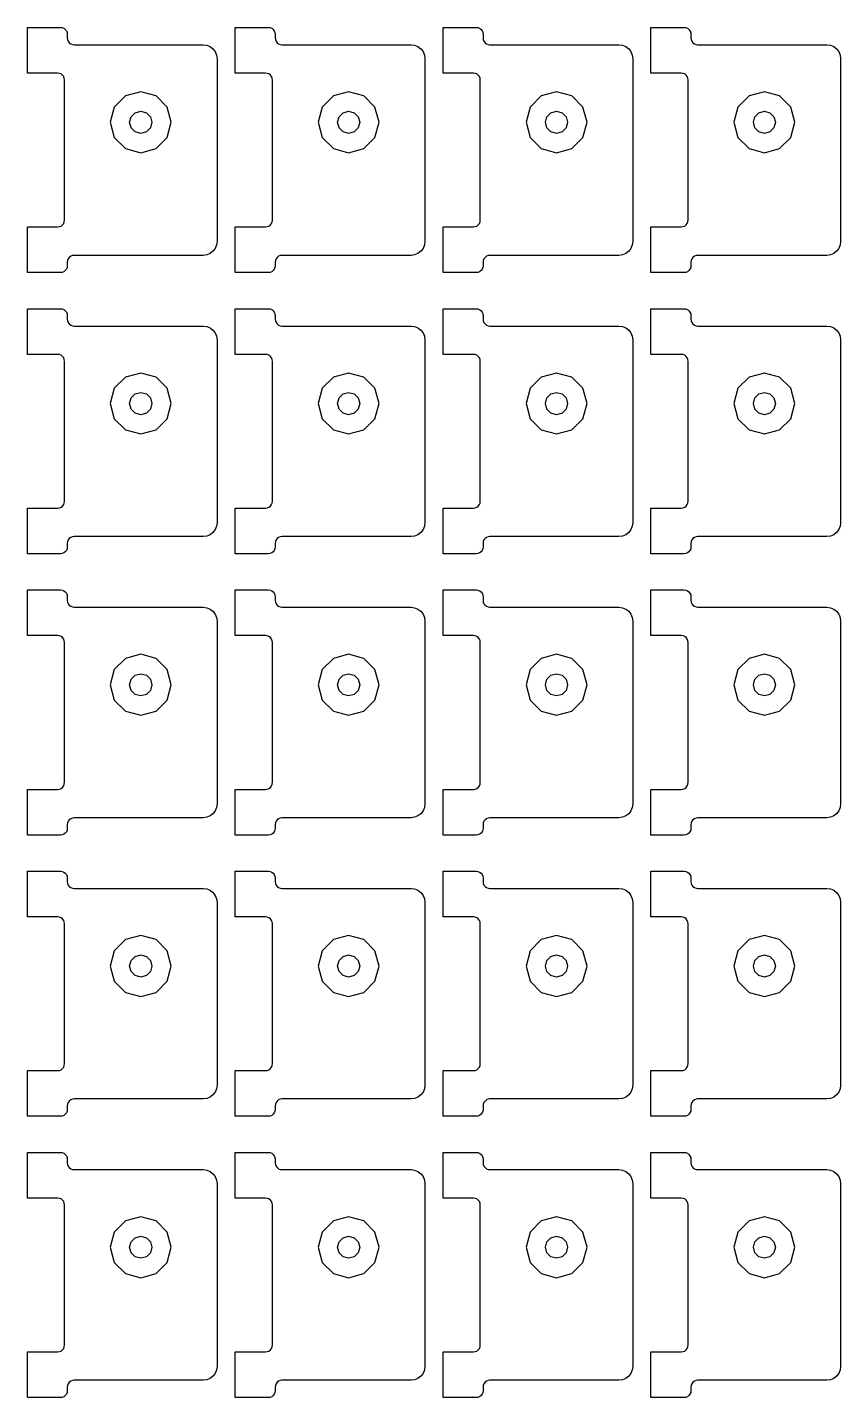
# Model space of a CAD drawing. Extents: x 11 to 212, y 11 to 212.
# Drawn here: x 74.06 to 80.96, y 85.08 to 96.72 of the extents above; entities that cross this region are included whole.
import ezdxf

# ---------------------------------------------------------------- set-up
doc = ezdxf.new("R2010")
doc.units = 0
doc.layers.add('G', color=7, linetype='continuous')

msp = doc.modelspace()

# ---------------------------------------------------------------- linework, layer by layer
at = {"layer": 'G'}
for points in [[(74.318, 95.024), (74.333, 95.026), (74.347, 95.031), (74.359, 95.041), (74.369, 95.053), (74.374, 95.067), (74.376, 95.082), (74.376, 96.271), (74.374, 96.286), (74.369, 96.3), (74.359, 96.312), (74.347, 96.322), (74.333, 96.327), (74.318, 96.329), (74.061, 96.329), (74.061, 96.718), (74.341, 96.718), (74.356, 96.716), (74.371, 96.71), (74.383, 96.7), (74.392, 96.688), (74.398, 96.674), (74.4, 96.659), (74.4, 96.629), (74.402, 96.614), (74.408, 96.6), (74.417, 96.588), (74.429, 96.578), (74.444, 96.573), (74.459, 96.571), (75.553, 96.571), (75.583, 96.567), (75.612, 96.555), (75.636, 96.536), (75.655, 96.512), (75.667, 96.483), (75.671, 96.453), (75.671, 94.9), (75.667, 94.87), (75.655, 94.841), (75.636, 94.817), (75.612, 94.798), (75.583, 94.786), (75.553, 94.782), (74.459, 94.782), (74.444, 94.78), (74.429, 94.774), (74.417, 94.765), (74.408, 94.753), (74.402, 94.739), (74.4, 94.724), (74.4, 94.694), (74.398, 94.679), (74.392, 94.665), (74.383, 94.653), (74.371, 94.643), (74.356, 94.637), (74.341, 94.635), (74.061, 94.635), (74.061, 95.024)], [(76.082, 95.024), (76.098, 95.026), (76.112, 95.031), (76.124, 95.041), (76.133, 95.053), (76.139, 95.067), (76.141, 95.082), (76.141, 96.271), (76.139, 96.286), (76.133, 96.3), (76.124, 96.312), (76.112, 96.322), (76.098, 96.327), (76.082, 96.329), (75.826, 96.329), (75.826, 96.718), (76.106, 96.718), (76.121, 96.716), (76.135, 96.71), (76.147, 96.7), (76.157, 96.688), (76.163, 96.674), (76.165, 96.659), (76.165, 96.629), (76.167, 96.614), (76.173, 96.6), (76.182, 96.588), (76.194, 96.578), (76.208, 96.573), (76.224, 96.571), (77.318, 96.571), (77.348, 96.567), (77.376, 96.555), (77.401, 96.536), (77.42, 96.512), (77.431, 96.483), (77.435, 96.453), (77.435, 94.9), (77.431, 94.87), (77.42, 94.841), (77.401, 94.817), (77.376, 94.798), (77.348, 94.786), (77.318, 94.782), (76.224, 94.782), (76.208, 94.78), (76.194, 94.774), (76.182, 94.765), (76.173, 94.753), (76.167, 94.739), (76.165, 94.724), (76.165, 94.694), (76.163, 94.679), (76.157, 94.665), (76.147, 94.653), (76.135, 94.643), (76.121, 94.637), (76.106, 94.635), (75.826, 94.635), (75.826, 95.024)], [(77.847, 95.024), (77.862, 95.026), (77.876, 95.031), (77.889, 95.041), (77.898, 95.053), (77.904, 95.067), (77.906, 95.082), (77.906, 96.271), (77.904, 96.286), (77.898, 96.3), (77.889, 96.312), (77.876, 96.322), (77.862, 96.327), (77.847, 96.329), (77.591, 96.329), (77.591, 96.718), (77.871, 96.718), (77.886, 96.716), (77.9, 96.71), (77.912, 96.7), (77.922, 96.688), (77.927, 96.674), (77.929, 96.659), (77.929, 96.629), (77.931, 96.614), (77.937, 96.6), (77.947, 96.588), (77.959, 96.578), (77.973, 96.573), (77.988, 96.571), (79.082, 96.571), (79.113, 96.567), (79.141, 96.555), (79.166, 96.536), (79.184, 96.512), (79.196, 96.483), (79.2, 96.453), (79.2, 94.9), (79.196, 94.87), (79.184, 94.841), (79.166, 94.817), (79.141, 94.798), (79.113, 94.786), (79.082, 94.782), (77.988, 94.782), (77.973, 94.78), (77.959, 94.774), (77.947, 94.765), (77.937, 94.753), (77.931, 94.739), (77.929, 94.724), (77.929, 94.694), (77.927, 94.679), (77.922, 94.665), (77.912, 94.653), (77.9, 94.643), (77.886, 94.637), (77.871, 94.635), (77.591, 94.635), (77.591, 95.024)], [(79.612, 95.024), (79.627, 95.026), (79.641, 95.031), (79.653, 95.041), (79.663, 95.053), (79.669, 95.067), (79.671, 95.082), (79.671, 96.271), (79.669, 96.286), (79.663, 96.3), (79.653, 96.312), (79.641, 96.322), (79.627, 96.327), (79.612, 96.329), (79.355, 96.329), (79.355, 96.718), (79.635, 96.718), (79.651, 96.716), (79.665, 96.71), (79.677, 96.7), (79.686, 96.688), (79.692, 96.674), (79.694, 96.659), (79.694, 96.629), (79.696, 96.614), (79.702, 96.6), (79.711, 96.588), (79.724, 96.578), (79.738, 96.573), (79.753, 96.571), (80.847, 96.571), (80.878, 96.567), (80.906, 96.555), (80.93, 96.536), (80.949, 96.512), (80.961, 96.483), (80.965, 96.453), (80.965, 94.9), (80.961, 94.87), (80.949, 94.841), (80.93, 94.817), (80.906, 94.798), (80.878, 94.786), (80.847, 94.782), (79.753, 94.782), (79.738, 94.78), (79.724, 94.774), (79.711, 94.765), (79.702, 94.753), (79.696, 94.739), (79.694, 94.724), (79.694, 94.694), (79.692, 94.679), (79.686, 94.665), (79.677, 94.653), (79.665, 94.643), (79.651, 94.637), (79.635, 94.635), (79.355, 94.635), (79.355, 95.024)], [(75.248, 95.782), (75.282, 95.912), (75.248, 96.041), (75.153, 96.136), (75.024, 96.171), (74.894, 96.136), (74.799, 96.041), (74.765, 95.912), (74.799, 95.782), (74.894, 95.688), (75.024, 95.653), (75.153, 95.688)], [(77.012, 95.782), (77.047, 95.912), (77.012, 96.041), (76.918, 96.136), (76.788, 96.171), (76.659, 96.136), (76.564, 96.041), (76.529, 95.912), (76.564, 95.782), (76.659, 95.688), (76.788, 95.653), (76.918, 95.688)], [(78.777, 95.782), (78.812, 95.912), (78.777, 96.041), (78.682, 96.136), (78.553, 96.171), (78.424, 96.136), (78.329, 96.041), (78.294, 95.912), (78.329, 95.782), (78.424, 95.688), (78.553, 95.653), (78.682, 95.688)], [(80.542, 95.782), (80.576, 95.912), (80.542, 96.041), (80.447, 96.136), (80.318, 96.171), (80.188, 96.136), (80.093, 96.041), (80.059, 95.912), (80.093, 95.782), (80.188, 95.688), (80.318, 95.653), (80.447, 95.688)], [(75.118, 95.912), (75.105, 95.865), (75.071, 95.83), (75.024, 95.818), (74.976, 95.83), (74.942, 95.865), (74.929, 95.912), (74.942, 95.959), (74.976, 95.993), (75.024, 96.006), (75.071, 95.993), (75.105, 95.959)], [(76.882, 95.912), (76.87, 95.865), (76.835, 95.83), (76.788, 95.818), (76.741, 95.83), (76.707, 95.865), (76.694, 95.912), (76.707, 95.959), (76.741, 95.993), (76.788, 96.006), (76.835, 95.993), (76.87, 95.959)], [(78.647, 95.912), (78.634, 95.865), (78.6, 95.83), (78.553, 95.818), (78.506, 95.83), (78.471, 95.865), (78.459, 95.912), (78.471, 95.959), (78.506, 95.993), (78.553, 96.006), (78.6, 95.993), (78.634, 95.959)], [(80.412, 95.912), (80.399, 95.865), (80.365, 95.83), (80.318, 95.818), (80.271, 95.83), (80.236, 95.865), (80.224, 95.912), (80.236, 95.959), (80.271, 95.993), (80.318, 96.006), (80.365, 95.993), (80.399, 95.959)], [(74.318, 92.635), (74.333, 92.637), (74.347, 92.643), (74.359, 92.653), (74.369, 92.665), (74.374, 92.679), (74.376, 92.694), (74.376, 93.882), (74.374, 93.898), (74.369, 93.912), (74.359, 93.924), (74.347, 93.933), (74.333, 93.939), (74.318, 93.941), (74.061, 93.941), (74.061, 94.329), (74.341, 94.329), (74.356, 94.327), (74.371, 94.322), (74.383, 94.312), (74.392, 94.3), (74.398, 94.286), (74.4, 94.271), (74.4, 94.241), (74.402, 94.226), (74.408, 94.212), (74.417, 94.2), (74.429, 94.19), (74.444, 94.184), (74.459, 94.182), (75.553, 94.182), (75.583, 94.178), (75.612, 94.167), (75.636, 94.148), (75.655, 94.124), (75.667, 94.095), (75.671, 94.065), (75.671, 92.512), (75.667, 92.481), (75.655, 92.453), (75.636, 92.429), (75.612, 92.41), (75.583, 92.398), (75.553, 92.394), (74.459, 92.394), (74.444, 92.392), (74.429, 92.386), (74.417, 92.377), (74.408, 92.365), (74.402, 92.351), (74.4, 92.335), (74.4, 92.306), (74.398, 92.291), (74.392, 92.276), (74.383, 92.264), (74.371, 92.255), (74.356, 92.249), (74.341, 92.247), (74.061, 92.247), (74.061, 92.635)], [(76.082, 92.635), (76.098, 92.637), (76.112, 92.643), (76.124, 92.653), (76.133, 92.665), (76.139, 92.679), (76.141, 92.694), (76.141, 93.882), (76.139, 93.898), (76.133, 93.912), (76.124, 93.924), (76.112, 93.933), (76.098, 93.939), (76.082, 93.941), (75.826, 93.941), (75.826, 94.329), (76.106, 94.329), (76.121, 94.327), (76.135, 94.322), (76.147, 94.312), (76.157, 94.3), (76.163, 94.286), (76.165, 94.271), (76.165, 94.241), (76.167, 94.226), (76.173, 94.212), (76.182, 94.2), (76.194, 94.19), (76.208, 94.184), (76.224, 94.182), (77.318, 94.182), (77.348, 94.178), (77.376, 94.167), (77.401, 94.148), (77.42, 94.124), (77.431, 94.095), (77.435, 94.065), (77.435, 92.512), (77.431, 92.481), (77.42, 92.453), (77.401, 92.429), (77.376, 92.41), (77.348, 92.398), (77.318, 92.394), (76.224, 92.394), (76.208, 92.392), (76.194, 92.386), (76.182, 92.377), (76.173, 92.365), (76.167, 92.351), (76.165, 92.335), (76.165, 92.306), (76.163, 92.291), (76.157, 92.276), (76.147, 92.264), (76.135, 92.255), (76.121, 92.249), (76.106, 92.247), (75.826, 92.247), (75.826, 92.635)], [(77.847, 92.635), (77.862, 92.637), (77.876, 92.643), (77.889, 92.653), (77.898, 92.665), (77.904, 92.679), (77.906, 92.694), (77.906, 93.882), (77.904, 93.898), (77.898, 93.912), (77.889, 93.924), (77.876, 93.933), (77.862, 93.939), (77.847, 93.941), (77.591, 93.941), (77.591, 94.329), (77.871, 94.329), (77.886, 94.327), (77.9, 94.322), (77.912, 94.312), (77.922, 94.3), (77.927, 94.286), (77.929, 94.271), (77.929, 94.241), (77.931, 94.226), (77.937, 94.212), (77.947, 94.2), (77.959, 94.19), (77.973, 94.184), (77.988, 94.182), (79.082, 94.182), (79.113, 94.178), (79.141, 94.167), (79.166, 94.148), (79.184, 94.124), (79.196, 94.095), (79.2, 94.065), (79.2, 92.512), (79.196, 92.481), (79.184, 92.453), (79.166, 92.429), (79.141, 92.41), (79.113, 92.398), (79.082, 92.394), (77.988, 92.394), (77.973, 92.392), (77.959, 92.386), (77.947, 92.377), (77.937, 92.365), (77.931, 92.351), (77.929, 92.335), (77.929, 92.306), (77.927, 92.291), (77.922, 92.276), (77.912, 92.264), (77.9, 92.255), (77.886, 92.249), (77.871, 92.247), (77.591, 92.247), (77.591, 92.635)], [(79.612, 92.635), (79.627, 92.637), (79.641, 92.643), (79.653, 92.653), (79.663, 92.665), (79.669, 92.679), (79.671, 92.694), (79.671, 93.882), (79.669, 93.898), (79.663, 93.912), (79.653, 93.924), (79.641, 93.933), (79.627, 93.939), (79.612, 93.941), (79.355, 93.941), (79.355, 94.329), (79.635, 94.329), (79.651, 94.327), (79.665, 94.322), (79.677, 94.312), (79.686, 94.3), (79.692, 94.286), (79.694, 94.271), (79.694, 94.241), (79.696, 94.226), (79.702, 94.212), (79.711, 94.2), (79.724, 94.19), (79.738, 94.184), (79.753, 94.182), (80.847, 94.182), (80.878, 94.178), (80.906, 94.167), (80.93, 94.148), (80.949, 94.124), (80.961, 94.095), (80.965, 94.065), (80.965, 92.512), (80.961, 92.481), (80.949, 92.453), (80.93, 92.429), (80.906, 92.41), (80.878, 92.398), (80.847, 92.394), (79.753, 92.394), (79.738, 92.392), (79.724, 92.386), (79.711, 92.377), (79.702, 92.365), (79.696, 92.351), (79.694, 92.335), (79.694, 92.306), (79.692, 92.291), (79.686, 92.276), (79.677, 92.264), (79.665, 92.255), (79.651, 92.249), (79.635, 92.247), (79.355, 92.247), (79.355, 92.635)], [(75.248, 93.394), (75.282, 93.524), (75.248, 93.653), (75.153, 93.748), (75.024, 93.782), (74.894, 93.748), (74.799, 93.653), (74.765, 93.524), (74.799, 93.394), (74.894, 93.299), (75.024, 93.265), (75.153, 93.299)], [(77.012, 93.394), (77.047, 93.524), (77.012, 93.653), (76.918, 93.748), (76.788, 93.782), (76.659, 93.748), (76.564, 93.653), (76.529, 93.524), (76.564, 93.394), (76.659, 93.299), (76.788, 93.265), (76.918, 93.299)], [(78.777, 93.394), (78.812, 93.524), (78.777, 93.653), (78.682, 93.748), (78.553, 93.782), (78.424, 93.748), (78.329, 93.653), (78.294, 93.524), (78.329, 93.394), (78.424, 93.299), (78.553, 93.265), (78.682, 93.299)], [(80.542, 93.394), (80.576, 93.524), (80.542, 93.653), (80.447, 93.748), (80.318, 93.782), (80.188, 93.748), (80.093, 93.653), (80.059, 93.524), (80.093, 93.394), (80.188, 93.299), (80.318, 93.265), (80.447, 93.299)], [(75.118, 93.524), (75.105, 93.476), (75.071, 93.442), (75.024, 93.429), (74.976, 93.442), (74.942, 93.476), (74.929, 93.524), (74.942, 93.571), (74.976, 93.605), (75.024, 93.618), (75.071, 93.605), (75.105, 93.571)], [(76.882, 93.524), (76.87, 93.476), (76.835, 93.442), (76.788, 93.429), (76.741, 93.442), (76.707, 93.476), (76.694, 93.524), (76.707, 93.571), (76.741, 93.605), (76.788, 93.618), (76.835, 93.605), (76.87, 93.571)], [(78.647, 93.524), (78.634, 93.476), (78.6, 93.442), (78.553, 93.429), (78.506, 93.442), (78.471, 93.476), (78.459, 93.524), (78.471, 93.571), (78.506, 93.605), (78.553, 93.618), (78.6, 93.605), (78.634, 93.571)], [(80.412, 93.524), (80.399, 93.476), (80.365, 93.442), (80.318, 93.429), (80.271, 93.442), (80.236, 93.476), (80.224, 93.524), (80.236, 93.571), (80.271, 93.605), (80.318, 93.618), (80.365, 93.605), (80.399, 93.571)], [(74.318, 90.247), (74.333, 90.249), (74.347, 90.255), (74.359, 90.264), (74.369, 90.276), (74.374, 90.291), (74.376, 90.306), (74.376, 91.494), (74.374, 91.509), (74.369, 91.524), (74.359, 91.536), (74.347, 91.545), (74.333, 91.551), (74.318, 91.553), (74.061, 91.553), (74.061, 91.941), (74.341, 91.941), (74.356, 91.939), (74.371, 91.933), (74.383, 91.924), (74.392, 91.912), (74.398, 91.898), (74.4, 91.882), (74.4, 91.853), (74.402, 91.838), (74.408, 91.824), (74.417, 91.811), (74.429, 91.802), (74.444, 91.796), (74.459, 91.794), (75.553, 91.794), (75.583, 91.79), (75.612, 91.778), (75.636, 91.76), (75.655, 91.735), (75.667, 91.707), (75.671, 91.676), (75.671, 90.124), (75.667, 90.093), (75.655, 90.065), (75.636, 90.04), (75.612, 90.022), (75.583, 90.01), (75.553, 90.006), (74.459, 90.006), (74.444, 90.004), (74.429, 89.998), (74.417, 89.989), (74.408, 89.976), (74.402, 89.962), (74.4, 89.947), (74.4, 89.918), (74.398, 89.902), (74.392, 89.888), (74.383, 89.876), (74.371, 89.867), (74.356, 89.861), (74.341, 89.859), (74.061, 89.859), (74.061, 90.247)], [(76.082, 90.247), (76.098, 90.249), (76.112, 90.255), (76.124, 90.264), (76.133, 90.276), (76.139, 90.291), (76.141, 90.306), (76.141, 91.494), (76.139, 91.509), (76.133, 91.524), (76.124, 91.536), (76.112, 91.545), (76.098, 91.551), (76.082, 91.553), (75.826, 91.553), (75.826, 91.941), (76.106, 91.941), (76.121, 91.939), (76.135, 91.933), (76.147, 91.924), (76.157, 91.912), (76.163, 91.898), (76.165, 91.882), (76.165, 91.853), (76.167, 91.838), (76.173, 91.824), (76.182, 91.811), (76.194, 91.802), (76.208, 91.796), (76.224, 91.794), (77.318, 91.794), (77.348, 91.79), (77.376, 91.778), (77.401, 91.76), (77.42, 91.735), (77.431, 91.707), (77.435, 91.676), (77.435, 90.124), (77.431, 90.093), (77.42, 90.065), (77.401, 90.04), (77.376, 90.022), (77.348, 90.01), (77.318, 90.006), (76.224, 90.006), (76.208, 90.004), (76.194, 89.998), (76.182, 89.989), (76.173, 89.976), (76.167, 89.962), (76.165, 89.947), (76.165, 89.918), (76.163, 89.902), (76.157, 89.888), (76.147, 89.876), (76.135, 89.867), (76.121, 89.861), (76.106, 89.859), (75.826, 89.859), (75.826, 90.247)], [(77.847, 90.247), (77.862, 90.249), (77.876, 90.255), (77.889, 90.264), (77.898, 90.276), (77.904, 90.291), (77.906, 90.306), (77.906, 91.494), (77.904, 91.509), (77.898, 91.524), (77.889, 91.536), (77.876, 91.545), (77.862, 91.551), (77.847, 91.553), (77.591, 91.553), (77.591, 91.941), (77.871, 91.941), (77.886, 91.939), (77.9, 91.933), (77.912, 91.924), (77.922, 91.912), (77.927, 91.898), (77.929, 91.882), (77.929, 91.853), (77.931, 91.838), (77.937, 91.824), (77.947, 91.811), (77.959, 91.802), (77.973, 91.796), (77.988, 91.794), (79.082, 91.794), (79.113, 91.79), (79.141, 91.778), (79.166, 91.76), (79.184, 91.735), (79.196, 91.707), (79.2, 91.676), (79.2, 90.124), (79.196, 90.093), (79.184, 90.065), (79.166, 90.04), (79.141, 90.022), (79.113, 90.01), (79.082, 90.006), (77.988, 90.006), (77.973, 90.004), (77.959, 89.998), (77.947, 89.989), (77.937, 89.976), (77.931, 89.962), (77.929, 89.947), (77.929, 89.918), (77.927, 89.902), (77.922, 89.888), (77.912, 89.876), (77.9, 89.867), (77.886, 89.861), (77.871, 89.859), (77.591, 89.859), (77.591, 90.247)], [(79.612, 90.247), (79.627, 90.249), (79.641, 90.255), (79.653, 90.264), (79.663, 90.276), (79.669, 90.291), (79.671, 90.306), (79.671, 91.494), (79.669, 91.509), (79.663, 91.524), (79.653, 91.536), (79.641, 91.545), (79.627, 91.551), (79.612, 91.553), (79.355, 91.553), (79.355, 91.941), (79.635, 91.941), (79.651, 91.939), (79.665, 91.933), (79.677, 91.924), (79.686, 91.912), (79.692, 91.898), (79.694, 91.882), (79.694, 91.853), (79.696, 91.838), (79.702, 91.824), (79.711, 91.811), (79.724, 91.802), (79.738, 91.796), (79.753, 91.794), (80.847, 91.794), (80.878, 91.79), (80.906, 91.778), (80.93, 91.76), (80.949, 91.735), (80.961, 91.707), (80.965, 91.676), (80.965, 90.124), (80.961, 90.093), (80.949, 90.065), (80.93, 90.04), (80.906, 90.022), (80.878, 90.01), (80.847, 90.006), (79.753, 90.006), (79.738, 90.004), (79.724, 89.998), (79.711, 89.989), (79.702, 89.976), (79.696, 89.962), (79.694, 89.947), (79.694, 89.918), (79.692, 89.902), (79.686, 89.888), (79.677, 89.876), (79.665, 89.867), (79.651, 89.861), (79.635, 89.859), (79.355, 89.859), (79.355, 90.247)], [(75.248, 91.006), (75.282, 91.135), (75.248, 91.265), (75.153, 91.359), (75.024, 91.394), (74.894, 91.359), (74.799, 91.265), (74.765, 91.135), (74.799, 91.006), (74.894, 90.911), (75.024, 90.876), (75.153, 90.911)], [(77.012, 91.006), (77.047, 91.135), (77.012, 91.265), (76.918, 91.359), (76.788, 91.394), (76.659, 91.359), (76.564, 91.265), (76.529, 91.135), (76.564, 91.006), (76.659, 90.911), (76.788, 90.876), (76.918, 90.911)], [(78.777, 91.006), (78.812, 91.135), (78.777, 91.265), (78.682, 91.359), (78.553, 91.394), (78.424, 91.359), (78.329, 91.265), (78.294, 91.135), (78.329, 91.006), (78.424, 90.911), (78.553, 90.876), (78.682, 90.911)], [(80.542, 91.006), (80.576, 91.135), (80.542, 91.265), (80.447, 91.359), (80.318, 91.394), (80.188, 91.359), (80.093, 91.265), (80.059, 91.135), (80.093, 91.006), (80.188, 90.911), (80.318, 90.876), (80.447, 90.911)], [(75.118, 91.135), (75.105, 91.088), (75.071, 91.054), (75.024, 91.041), (74.976, 91.054), (74.942, 91.088), (74.929, 91.135), (74.942, 91.182), (74.976, 91.217), (75.024, 91.229), (75.071, 91.217), (75.105, 91.182)], [(76.882, 91.135), (76.87, 91.088), (76.835, 91.054), (76.788, 91.041), (76.741, 91.054), (76.707, 91.088), (76.694, 91.135), (76.707, 91.182), (76.741, 91.217), (76.788, 91.229), (76.835, 91.217), (76.87, 91.182)], [(78.647, 91.135), (78.634, 91.088), (78.6, 91.054), (78.553, 91.041), (78.506, 91.054), (78.471, 91.088), (78.459, 91.135), (78.471, 91.182), (78.506, 91.217), (78.553, 91.229), (78.6, 91.217), (78.634, 91.182)], [(80.412, 91.135), (80.399, 91.088), (80.365, 91.054), (80.318, 91.041), (80.271, 91.054), (80.236, 91.088), (80.224, 91.135), (80.236, 91.182), (80.271, 91.217), (80.318, 91.229), (80.365, 91.217), (80.399, 91.182)], [(74.318, 87.859), (74.333, 87.861), (74.347, 87.867), (74.359, 87.876), (74.369, 87.888), (74.374, 87.902), (74.376, 87.918), (74.376, 89.106), (74.374, 89.121), (74.369, 89.135), (74.359, 89.147), (74.347, 89.157), (74.333, 89.163), (74.318, 89.165), (74.061, 89.165), (74.061, 89.553), (74.341, 89.553), (74.356, 89.551), (74.371, 89.545), (74.383, 89.536), (74.392, 89.524), (74.398, 89.509), (74.4, 89.494), (74.4, 89.465), (74.402, 89.449), (74.408, 89.435), (74.417, 89.423), (74.429, 89.414), (74.444, 89.408), (74.459, 89.406), (75.553, 89.406), (75.583, 89.402), (75.612, 89.39), (75.636, 89.371), (75.655, 89.347), (75.667, 89.319), (75.671, 89.288), (75.671, 87.735), (75.667, 87.705), (75.655, 87.676), (75.636, 87.652), (75.612, 87.633), (75.583, 87.622), (75.553, 87.618), (74.459, 87.618), (74.444, 87.616), (74.429, 87.61), (74.417, 87.6), (74.408, 87.588), (74.402, 87.574), (74.4, 87.559), (74.4, 87.529), (74.398, 87.514), (74.392, 87.5), (74.383, 87.488), (74.371, 87.478), (74.356, 87.473), (74.341, 87.471), (74.061, 87.471), (74.061, 87.859)], [(76.082, 87.859), (76.098, 87.861), (76.112, 87.867), (76.124, 87.876), (76.133, 87.888), (76.139, 87.902), (76.141, 87.918), (76.141, 89.106), (76.139, 89.121), (76.133, 89.135), (76.124, 89.147), (76.112, 89.157), (76.098, 89.163), (76.082, 89.165), (75.826, 89.165), (75.826, 89.553), (76.106, 89.553), (76.121, 89.551), (76.135, 89.545), (76.147, 89.536), (76.157, 89.524), (76.163, 89.509), (76.165, 89.494), (76.165, 89.465), (76.167, 89.449), (76.173, 89.435), (76.182, 89.423), (76.194, 89.414), (76.208, 89.408), (76.224, 89.406), (77.318, 89.406), (77.348, 89.402), (77.376, 89.39), (77.401, 89.371), (77.42, 89.347), (77.431, 89.319), (77.435, 89.288), (77.435, 87.735), (77.431, 87.705), (77.42, 87.676), (77.401, 87.652), (77.376, 87.633), (77.348, 87.622), (77.318, 87.618), (76.224, 87.618), (76.208, 87.616), (76.194, 87.61), (76.182, 87.6), (76.173, 87.588), (76.167, 87.574), (76.165, 87.559), (76.165, 87.529), (76.163, 87.514), (76.157, 87.5), (76.147, 87.488), (76.135, 87.478), (76.121, 87.473), (76.106, 87.471), (75.826, 87.471), (75.826, 87.859)], [(77.847, 87.859), (77.862, 87.861), (77.876, 87.867), (77.889, 87.876), (77.898, 87.888), (77.904, 87.902), (77.906, 87.918), (77.906, 89.106), (77.904, 89.121), (77.898, 89.135), (77.889, 89.147), (77.876, 89.157), (77.862, 89.163), (77.847, 89.165), (77.591, 89.165), (77.591, 89.553), (77.871, 89.553), (77.886, 89.551), (77.9, 89.545), (77.912, 89.536), (77.922, 89.524), (77.927, 89.509), (77.929, 89.494), (77.929, 89.465), (77.931, 89.449), (77.937, 89.435), (77.947, 89.423), (77.959, 89.414), (77.973, 89.408), (77.988, 89.406), (79.082, 89.406), (79.113, 89.402), (79.141, 89.39), (79.166, 89.371), (79.184, 89.347), (79.196, 89.319), (79.2, 89.288), (79.2, 87.735), (79.196, 87.705), (79.184, 87.676), (79.166, 87.652), (79.141, 87.633), (79.113, 87.622), (79.082, 87.618), (77.988, 87.618), (77.973, 87.616), (77.959, 87.61), (77.947, 87.6), (77.937, 87.588), (77.931, 87.574), (77.929, 87.559), (77.929, 87.529), (77.927, 87.514), (77.922, 87.5), (77.912, 87.488), (77.9, 87.478), (77.886, 87.473), (77.871, 87.471), (77.591, 87.471), (77.591, 87.859)], [(79.612, 87.859), (79.627, 87.861), (79.641, 87.867), (79.653, 87.876), (79.663, 87.888), (79.669, 87.902), (79.671, 87.918), (79.671, 89.106), (79.669, 89.121), (79.663, 89.135), (79.653, 89.147), (79.641, 89.157), (79.627, 89.163), (79.612, 89.165), (79.355, 89.165), (79.355, 89.553), (79.635, 89.553), (79.651, 89.551), (79.665, 89.545), (79.677, 89.536), (79.686, 89.524), (79.692, 89.509), (79.694, 89.494), (79.694, 89.465), (79.696, 89.449), (79.702, 89.435), (79.711, 89.423), (79.724, 89.414), (79.738, 89.408), (79.753, 89.406), (80.847, 89.406), (80.878, 89.402), (80.906, 89.39), (80.93, 89.371), (80.949, 89.347), (80.961, 89.319), (80.965, 89.288), (80.965, 87.735), (80.961, 87.705), (80.949, 87.676), (80.93, 87.652), (80.906, 87.633), (80.878, 87.622), (80.847, 87.618), (79.753, 87.618), (79.738, 87.616), (79.724, 87.61), (79.711, 87.6), (79.702, 87.588), (79.696, 87.574), (79.694, 87.559), (79.694, 87.529), (79.692, 87.514), (79.686, 87.5), (79.677, 87.488), (79.665, 87.478), (79.651, 87.473), (79.635, 87.471), (79.355, 87.471), (79.355, 87.859)], [(75.248, 88.618), (75.282, 88.747), (75.248, 88.876), (75.153, 88.971), (75.024, 89.006), (74.894, 88.971), (74.799, 88.876), (74.765, 88.747), (74.799, 88.618), (74.894, 88.523), (75.024, 88.488), (75.153, 88.523)], [(77.012, 88.618), (77.047, 88.747), (77.012, 88.876), (76.918, 88.971), (76.788, 89.006), (76.659, 88.971), (76.564, 88.876), (76.529, 88.747), (76.564, 88.618), (76.659, 88.523), (76.788, 88.488), (76.918, 88.523)], [(78.777, 88.618), (78.812, 88.747), (78.777, 88.876), (78.682, 88.971), (78.553, 89.006), (78.424, 88.971), (78.329, 88.876), (78.294, 88.747), (78.329, 88.618), (78.424, 88.523), (78.553, 88.488), (78.682, 88.523)], [(80.542, 88.618), (80.576, 88.747), (80.542, 88.876), (80.447, 88.971), (80.318, 89.006), (80.188, 88.971), (80.093, 88.876), (80.059, 88.747), (80.093, 88.618), (80.188, 88.523), (80.318, 88.488), (80.447, 88.523)], [(75.118, 88.747), (75.105, 88.7), (75.071, 88.666), (75.024, 88.653), (74.976, 88.666), (74.942, 88.7), (74.929, 88.747), (74.942, 88.794), (74.976, 88.829), (75.024, 88.841), (75.071, 88.829), (75.105, 88.794)], [(76.882, 88.747), (76.87, 88.7), (76.835, 88.666), (76.788, 88.653), (76.741, 88.666), (76.707, 88.7), (76.694, 88.747), (76.707, 88.794), (76.741, 88.829), (76.788, 88.841), (76.835, 88.829), (76.87, 88.794)], [(78.647, 88.747), (78.634, 88.7), (78.6, 88.666), (78.553, 88.653), (78.506, 88.666), (78.471, 88.7), (78.459, 88.747), (78.471, 88.794), (78.506, 88.829), (78.553, 88.841), (78.6, 88.829), (78.634, 88.794)], [(80.412, 88.747), (80.399, 88.7), (80.365, 88.666), (80.318, 88.653), (80.271, 88.666), (80.236, 88.7), (80.224, 88.747), (80.236, 88.794), (80.271, 88.829), (80.318, 88.841), (80.365, 88.829), (80.399, 88.794)], [(74.318, 85.471), (74.333, 85.473), (74.347, 85.478), (74.359, 85.488), (74.369, 85.5), (74.374, 85.514), (74.376, 85.529), (74.376, 86.718), (74.374, 86.733), (74.369, 86.747), (74.359, 86.759), (74.347, 86.769), (74.333, 86.774), (74.318, 86.776), (74.061, 86.776), (74.061, 87.165), (74.341, 87.165), (74.356, 87.163), (74.371, 87.157), (74.383, 87.147), (74.392, 87.135), (74.398, 87.121), (74.4, 87.106), (74.4, 87.076), (74.402, 87.061), (74.408, 87.047), (74.417, 87.035), (74.429, 87.026), (74.444, 87.02), (74.459, 87.018), (75.553, 87.018), (75.583, 87.014), (75.612, 87.002), (75.636, 86.983), (75.655, 86.959), (75.667, 86.93), (75.671, 86.9), (75.671, 85.347), (75.667, 85.317), (75.655, 85.288), (75.636, 85.264), (75.612, 85.245), (75.583, 85.233), (75.553, 85.229), (74.459, 85.229), (74.444, 85.227), (74.429, 85.222), (74.417, 85.212), (74.408, 85.2), (74.402, 85.186), (74.4, 85.171), (74.4, 85.141), (74.398, 85.126), (74.392, 85.112), (74.383, 85.1), (74.371, 85.09), (74.356, 85.084), (74.341, 85.082), (74.061, 85.082), (74.061, 85.471)], [(76.082, 85.471), (76.098, 85.473), (76.112, 85.478), (76.124, 85.488), (76.133, 85.5), (76.139, 85.514), (76.141, 85.529), (76.141, 86.718), (76.139, 86.733), (76.133, 86.747), (76.124, 86.759), (76.112, 86.769), (76.098, 86.774), (76.082, 86.776), (75.826, 86.776), (75.826, 87.165), (76.106, 87.165), (76.121, 87.163), (76.135, 87.157), (76.147, 87.147), (76.157, 87.135), (76.163, 87.121), (76.165, 87.106), (76.165, 87.076), (76.167, 87.061), (76.173, 87.047), (76.182, 87.035), (76.194, 87.026), (76.208, 87.02), (76.224, 87.018), (77.318, 87.018), (77.348, 87.014), (77.376, 87.002), (77.401, 86.983), (77.42, 86.959), (77.431, 86.93), (77.435, 86.9), (77.435, 85.347), (77.431, 85.317), (77.42, 85.288), (77.401, 85.264), (77.376, 85.245), (77.348, 85.233), (77.318, 85.229), (76.224, 85.229), (76.208, 85.227), (76.194, 85.222), (76.182, 85.212), (76.173, 85.2), (76.167, 85.186), (76.165, 85.171), (76.165, 85.141), (76.163, 85.126), (76.157, 85.112), (76.147, 85.1), (76.135, 85.09), (76.121, 85.084), (76.106, 85.082), (75.826, 85.082), (75.826, 85.471)], [(77.847, 85.471), (77.862, 85.473), (77.876, 85.478), (77.889, 85.488), (77.898, 85.5), (77.904, 85.514), (77.906, 85.529), (77.906, 86.718), (77.904, 86.733), (77.898, 86.747), (77.889, 86.759), (77.876, 86.769), (77.862, 86.774), (77.847, 86.776), (77.591, 86.776), (77.591, 87.165), (77.871, 87.165), (77.886, 87.163), (77.9, 87.157), (77.912, 87.147), (77.922, 87.135), (77.927, 87.121), (77.929, 87.106), (77.929, 87.076), (77.931, 87.061), (77.937, 87.047), (77.947, 87.035), (77.959, 87.026), (77.973, 87.02), (77.988, 87.018), (79.082, 87.018), (79.113, 87.014), (79.141, 87.002), (79.166, 86.983), (79.184, 86.959), (79.196, 86.93), (79.2, 86.9), (79.2, 85.347), (79.196, 85.317), (79.184, 85.288), (79.166, 85.264), (79.141, 85.245), (79.113, 85.233), (79.082, 85.229), (77.988, 85.229), (77.973, 85.227), (77.959, 85.222), (77.947, 85.212), (77.937, 85.2), (77.931, 85.186), (77.929, 85.171), (77.929, 85.141), (77.927, 85.126), (77.922, 85.112), (77.912, 85.1), (77.9, 85.09), (77.886, 85.084), (77.871, 85.082), (77.591, 85.082), (77.591, 85.471)], [(79.612, 85.471), (79.627, 85.473), (79.641, 85.478), (79.653, 85.488), (79.663, 85.5), (79.669, 85.514), (79.671, 85.529), (79.671, 86.718), (79.669, 86.733), (79.663, 86.747), (79.653, 86.759), (79.641, 86.769), (79.627, 86.774), (79.612, 86.776), (79.355, 86.776), (79.355, 87.165), (79.635, 87.165), (79.651, 87.163), (79.665, 87.157), (79.677, 87.147), (79.686, 87.135), (79.692, 87.121), (79.694, 87.106), (79.694, 87.076), (79.696, 87.061), (79.702, 87.047), (79.711, 87.035), (79.724, 87.026), (79.738, 87.02), (79.753, 87.018), (80.847, 87.018), (80.878, 87.014), (80.906, 87.002), (80.93, 86.983), (80.949, 86.959), (80.961, 86.93), (80.965, 86.9), (80.965, 85.347), (80.961, 85.317), (80.949, 85.288), (80.93, 85.264), (80.906, 85.245), (80.878, 85.233), (80.847, 85.229), (79.753, 85.229), (79.738, 85.227), (79.724, 85.222), (79.711, 85.212), (79.702, 85.2), (79.696, 85.186), (79.694, 85.171), (79.694, 85.141), (79.692, 85.126), (79.686, 85.112), (79.677, 85.1), (79.665, 85.09), (79.651, 85.084), (79.635, 85.082), (79.355, 85.082), (79.355, 85.471)], [(75.248, 86.229), (75.282, 86.359), (75.248, 86.488), (75.153, 86.583), (75.024, 86.618), (74.894, 86.583), (74.799, 86.488), (74.765, 86.359), (74.799, 86.229), (74.894, 86.135), (75.024, 86.1), (75.153, 86.135)], [(77.012, 86.229), (77.047, 86.359), (77.012, 86.488), (76.918, 86.583), (76.788, 86.618), (76.659, 86.583), (76.564, 86.488), (76.529, 86.359), (76.564, 86.229), (76.659, 86.135), (76.788, 86.1), (76.918, 86.135)], [(78.777, 86.229), (78.812, 86.359), (78.777, 86.488), (78.682, 86.583), (78.553, 86.618), (78.424, 86.583), (78.329, 86.488), (78.294, 86.359), (78.329, 86.229), (78.424, 86.135), (78.553, 86.1), (78.682, 86.135)], [(80.542, 86.229), (80.576, 86.359), (80.542, 86.488), (80.447, 86.583), (80.318, 86.618), (80.188, 86.583), (80.093, 86.488), (80.059, 86.359), (80.093, 86.229), (80.188, 86.135), (80.318, 86.1), (80.447, 86.135)], [(75.118, 86.359), (75.105, 86.312), (75.071, 86.277), (75.024, 86.265), (74.976, 86.277), (74.942, 86.312), (74.929, 86.359), (74.942, 86.406), (74.976, 86.44), (75.024, 86.453), (75.071, 86.44), (75.105, 86.406)], [(76.882, 86.359), (76.87, 86.312), (76.835, 86.277), (76.788, 86.265), (76.741, 86.277), (76.707, 86.312), (76.694, 86.359), (76.707, 86.406), (76.741, 86.44), (76.788, 86.453), (76.835, 86.44), (76.87, 86.406)], [(78.647, 86.359), (78.634, 86.312), (78.6, 86.277), (78.553, 86.265), (78.506, 86.277), (78.471, 86.312), (78.459, 86.359), (78.471, 86.406), (78.506, 86.44), (78.553, 86.453), (78.6, 86.44), (78.634, 86.406)], [(80.412, 86.359), (80.399, 86.312), (80.365, 86.277), (80.318, 86.265), (80.271, 86.277), (80.236, 86.312), (80.224, 86.359), (80.236, 86.406), (80.271, 86.44), (80.318, 86.453), (80.365, 86.44), (80.399, 86.406)]]:
    msp.add_lwpolyline(points, close=True, dxfattribs=at)

doc.saveas('drawing.dxf')
